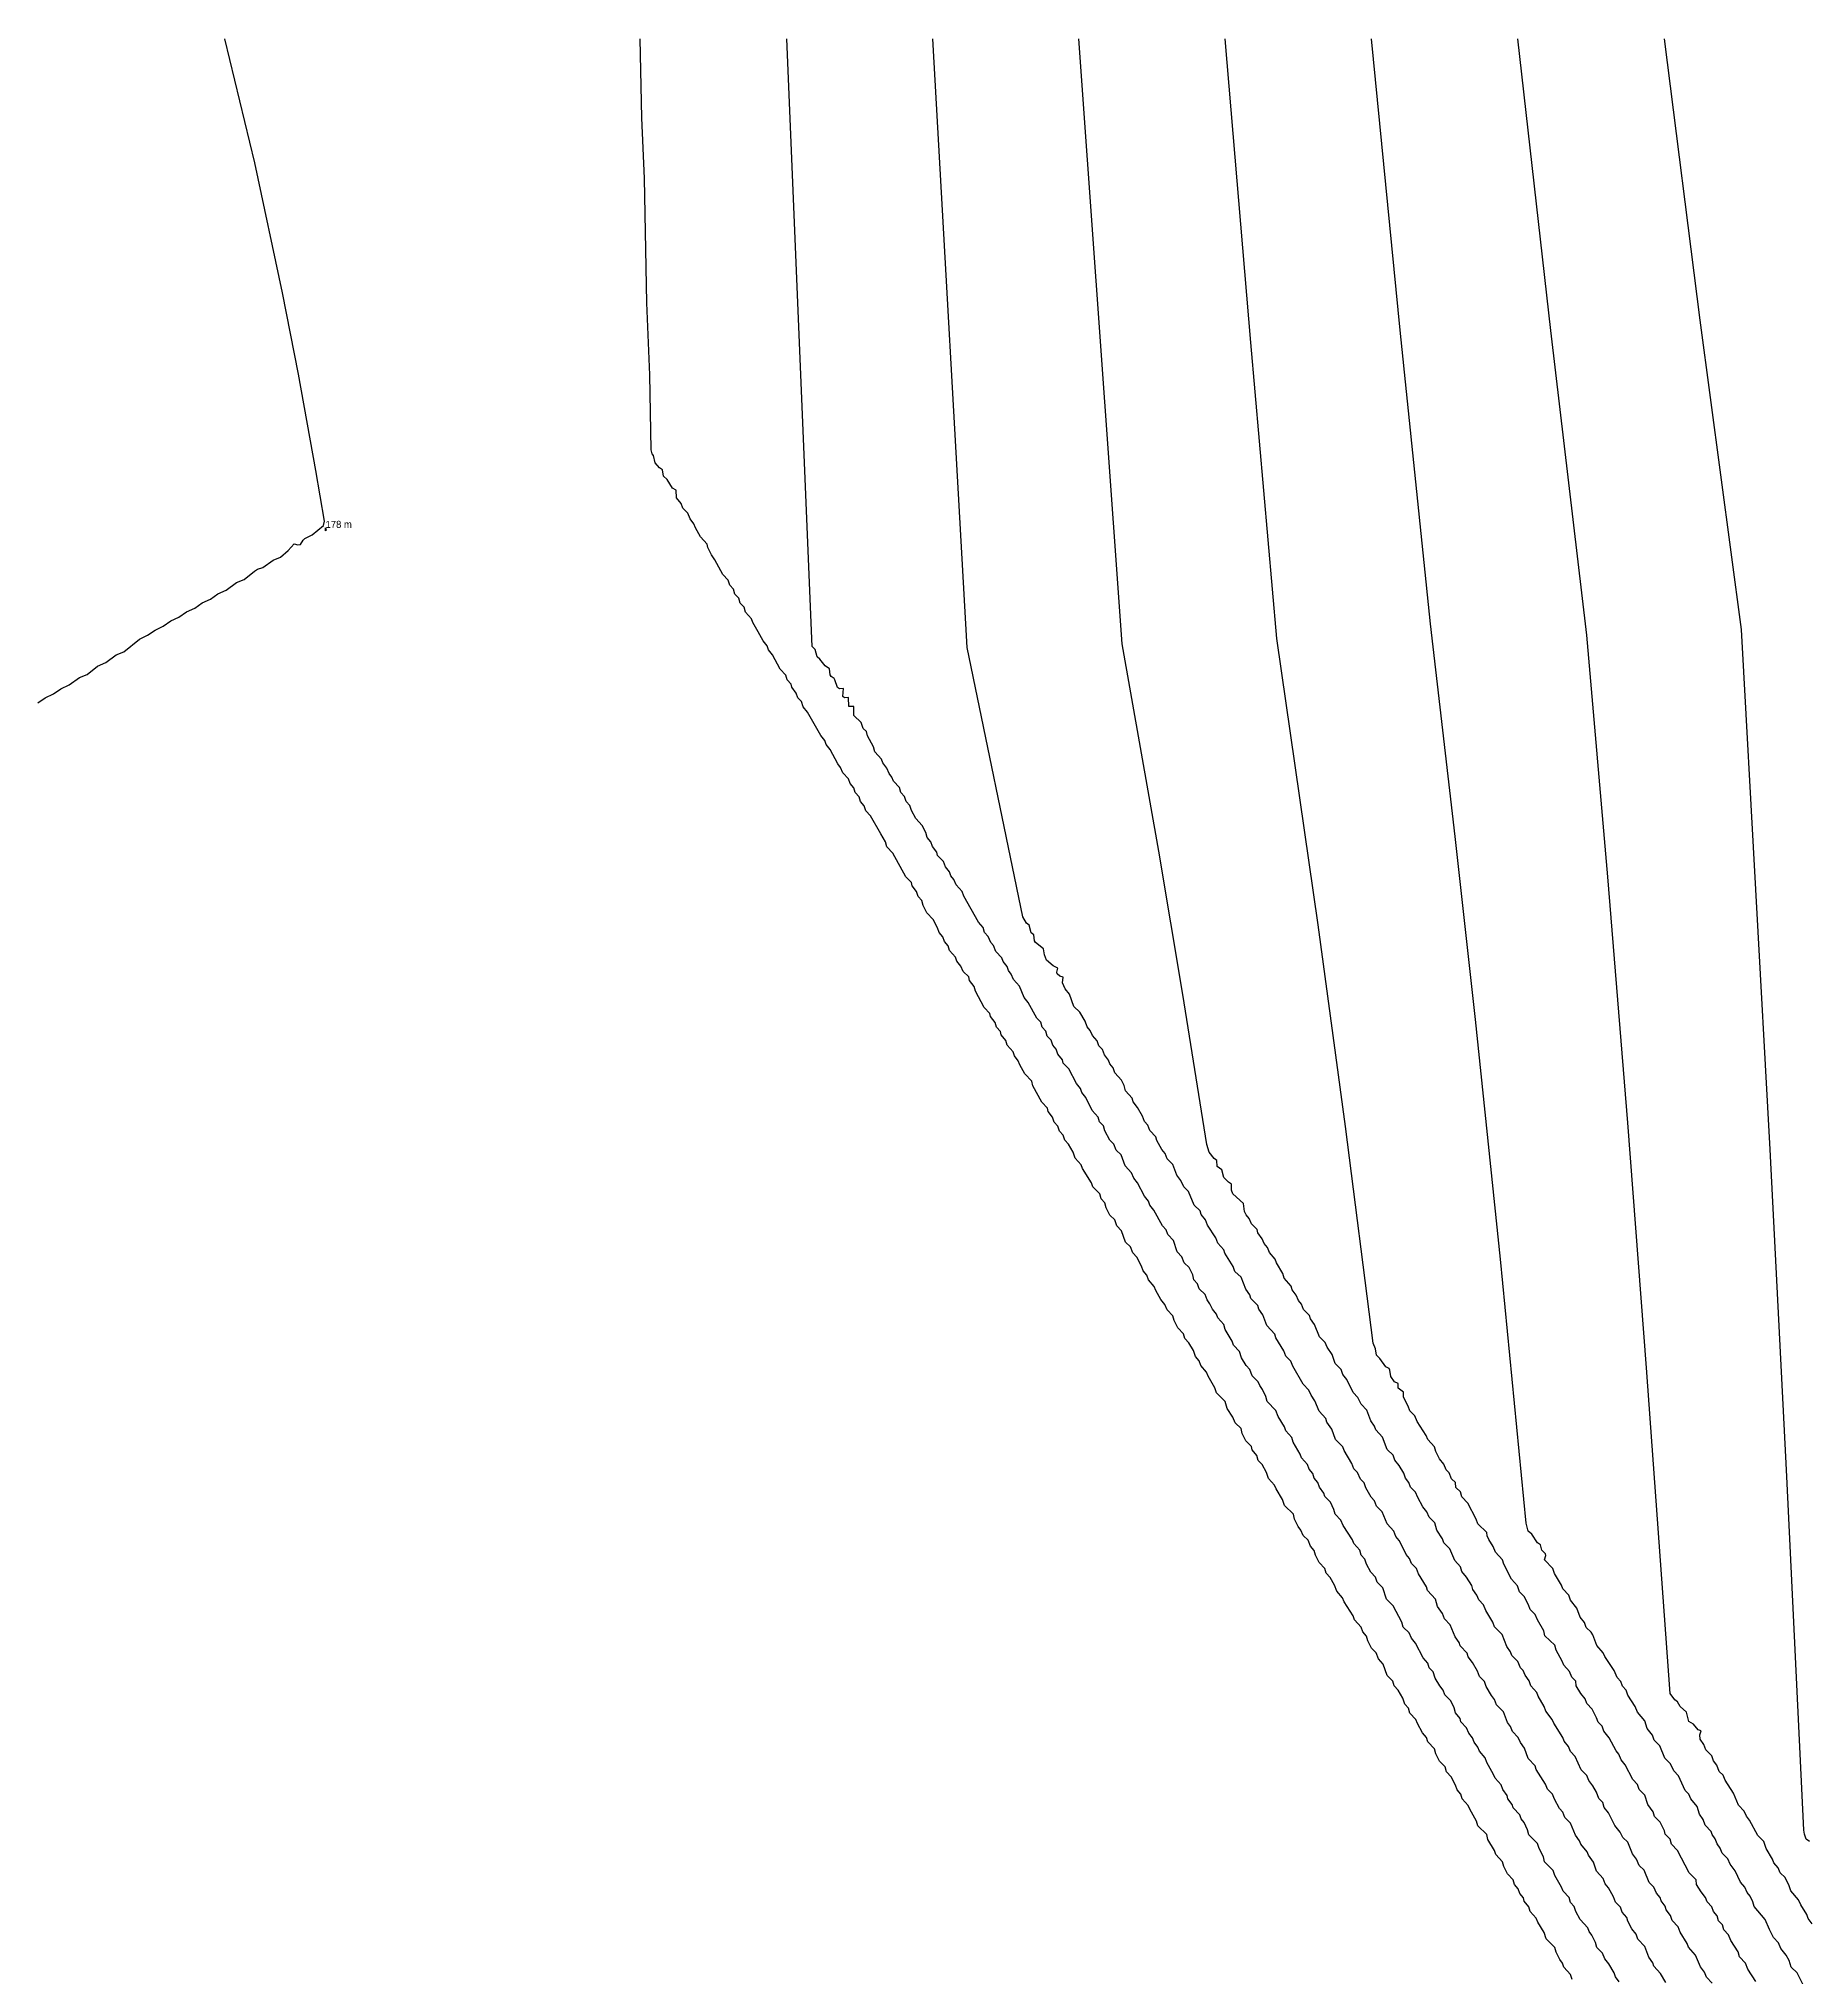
# Model space of a CAD drawing. Header units: metres. Extents: x 248249 to 248387, y 6238853 to 6238972.
# Drawn here: x 248314.9 to 248360.27, y 6238922.06 to 6238971.76 of the extents above; entities that cross this region are included whole.
import ezdxf

# ---------------------------------------------------------------- set-up
doc = ezdxf.new("R2010")
doc.units = ezdxf.units.M
doc.header["$MEASUREMENT"] = 0
for name, color, linetype in [('Contour_Line_Intermediate', 7, 'Continuous'), ('Contour_Line_Major', 7, 'Continuous'), ('FeatureAttribs', 7, 'Continuous')]:
    doc.layers.add(name, color=color, linetype=linetype)

# ---------------------------------------------------------------- blocks, each defined once
blk = doc.blocks.new('FEATURE')

msp = doc.modelspace()

# ---------------------------------------------------------------- linework, layer by layer
at = {"layer": 'Contour_Line_Intermediate', "color": 36, "true_color": 0x804000}
for points in [[(248354.216, 6238922.001, 177), (248354.179, 6238922.124, 177), (248354.006, 6238922.311, 177), (248353.969, 6238922.413, 177), (248353.902, 6238922.506, 177), (248353.809, 6238922.695, 177), (248353.776, 6238922.818, 177), (248353.549, 6238923.044, 177), (248353.5, 6238923.201, 177), (248353.337, 6238923.468, 177), (248353.299, 6238923.57, 177), (248353.144, 6238923.737, 177), (248353.106, 6238923.86, 177), (248352.99, 6238924.009, 177), (248352.973, 6238924.092, 177), (248352.874, 6238924.199, 177), (248352.837, 6238924.322, 177), (248352.742, 6238924.431, 177), (248352.704, 6238924.554, 177), (248352.561, 6238924.704, 177), (248352.467, 6238924.893, 177), (248352.436, 6238925.018, 177), (248352.262, 6238925.202, 177), (248352.226, 6238925.305, 177), (248352.057, 6238925.583, 177), (248352.033, 6238925.711, 177), (248351.803, 6238925.936, 177), (248351.766, 6238926.058, 177), (248351.593, 6238926.361, 177), (248351.555, 6238926.462, 177), (248351.402, 6238926.631, 177), (248351.364, 6238926.753, 177), (248351.267, 6238926.861, 177), (248351.229, 6238926.984, 177), (248351.116, 6238927.191, 177), (248350.998, 6238927.323, 177), (248350.961, 6238927.447, 177), (248350.817, 6238927.597, 177), (248350.723, 6238927.785, 177), (248350.691, 6238927.908, 177), (248350.518, 6238928.095, 177), (248350.482, 6238928.198, 177), (248350.382, 6238928.325, 177), (248350.249, 6238928.557, 177), (248350.213, 6238928.66, 177), (248350.06, 6238928.828, 177), (248350.023, 6238928.951, 177), (248349.925, 6238929.059, 177), (248349.873, 6238929.213, 177), (248349.758, 6238929.418, 177), (248349.658, 6238929.523, 177), (248349.621, 6238929.645, 177), (248349.475, 6238929.794, 177), (248349.374, 6238930.084, 177), (248349.255, 6238930.216, 177), (248349.196, 6238930.37, 177), (248349.073, 6238930.489, 177), (248348.979, 6238930.677, 177), (248348.947, 6238930.801, 177), (248348.851, 6238930.91, 177), (248348.813, 6238931.032, 177), (248348.64, 6238931.219, 177), (248348.602, 6238931.321, 177), (248348.372, 6238931.682, 177), (248348.334, 6238931.783, 177), (248348.182, 6238931.951, 177), (248348.129, 6238932.105, 177), (248348.012, 6238932.308, 177), (248347.915, 6238932.415, 177), (248347.877, 6238932.538, 177), (248347.731, 6238932.687, 177), (248347.638, 6238932.875, 177), (248347.607, 6238933, 177), (248347.509, 6238933.108, 177), (248347.452, 6238933.261, 177), (248347.324, 6238933.379, 177), (248347.261, 6238933.519, 177), (248347.194, 6238933.611, 177), (248347.102, 6238933.801, 177), (248347.07, 6238933.925, 177), (248346.841, 6238934.15, 177), (248346.792, 6238934.306, 177), (248346.628, 6238934.574, 177), (248346.59, 6238934.675, 177), (248346.437, 6238934.843, 177), (248346.384, 6238934.996, 177), (248346.269, 6238935.202, 177), (248346.169, 6238935.306, 177), (248346.131, 6238935.43, 177), (248346.014, 6238935.578, 177), (248345.997, 6238935.661, 177), (248345.852, 6238935.809, 177), (248345.76, 6238935.999, 177), (248345.728, 6238936.123, 177), (248345.581, 6238936.271, 177), (248345.517, 6238936.411, 177), (248345.374, 6238936.636, 177), (248345.325, 6238936.817, 177), (248345.098, 6238937.043, 177), (248345.061, 6238937.166, 177), (248344.884, 6238937.466, 177), (248344.846, 6238937.568, 177), (248344.695, 6238937.737, 177), (248344.657, 6238937.859, 177), (248344.558, 6238937.967, 177), (248344.508, 6238938.122, 177), (248344.391, 6238938.325, 177), (248344.291, 6238938.43, 177), (248344.253, 6238938.553, 177), (248344.109, 6238938.702, 177), (248344.016, 6238938.891, 177), (248343.984, 6238939.016, 177), (248343.837, 6238939.163, 177), (248343.773, 6238939.303, 177), (248343.675, 6238939.431, 177), (248343.542, 6238939.664, 177), (248343.504, 6238939.766, 177), (248343.355, 6238939.935, 177), (248343.317, 6238940.058, 177), (248343.216, 6238940.165, 177), (248343.18, 6238940.289, 177), (248343.057, 6238940.517, 177), (248342.951, 6238940.629, 177), (248342.892, 6238940.781, 177), (248342.768, 6238940.902, 177), (248342.666, 6238941.19, 177), (248342.547, 6238941.322, 177), (248342.489, 6238941.476, 177), (248342.365, 6238941.595, 177), (248342.272, 6238941.784, 177), (248342.24, 6238941.908, 177), (248342.142, 6238942.016, 177), (248342.105, 6238942.138, 177), (248341.933, 6238942.325, 177), (248341.896, 6238942.427, 177), (248341.665, 6238942.788, 177), (248341.627, 6238942.889, 177), (248341.474, 6238943.057, 177), (248341.422, 6238943.211, 177), (248341.305, 6238943.415, 177), (248341.208, 6238943.521, 177), (248341.17, 6238943.644, 177), (248341.07, 6238943.751, 177), (248341.033, 6238943.874, 177), (248340.936, 6238943.982, 177), (248340.899, 6238944.106, 177), (248340.782, 6238944.255, 177), (248340.766, 6238944.338, 177), (248340.622, 6238944.488, 177), (248340.394, 6238944.907, 177), (248340.363, 6238945.032, 177), (248340.187, 6238945.215, 177), (248340.055, 6238945.449, 177), (248340.018, 6238945.551, 177), (248339.92, 6238945.68, 177), (248339.883, 6238945.782, 177), (248339.732, 6238945.951, 177), (248339.694, 6238946.073, 177), (248339.575, 6238946.221, 177), (248339.559, 6238946.305, 177), (248339.461, 6238946.412, 177), (248339.424, 6238946.536, 177), (248339.307, 6238946.684, 177), (248339.289, 6238946.767, 177), (248339.146, 6238946.917, 177), (248338.919, 6238947.337, 177), (248338.887, 6238947.461, 177), (248338.769, 6238947.609, 177), (248338.752, 6238947.703, 177), (248338.605, 6238947.838, 177), (248338.542, 6238947.98, 177), (248338.445, 6238948.109, 177), (248338.406, 6238948.211, 177), (248338.257, 6238948.381, 177), (248338.218, 6238948.503, 177), (248338.122, 6238948.612, 177), (248338.084, 6238948.734, 177), (248337.986, 6238948.842, 177), (248337.948, 6238948.965, 177), (248337.837, 6238949.173, 177), (248337.67, 6238949.346, 177), (248337.578, 6238949.535, 177), (248337.547, 6238949.661, 177), (248337.449, 6238949.768, 177), (248337.411, 6238949.89, 177), (248337.293, 6238950.038, 177), (248337.276, 6238950.121, 177), (248337.13, 6238950.269, 177), (248336.8, 6238950.874, 177), (248336.645, 6238951.041, 177), (248336.609, 6238951.164, 177), (248336.495, 6238951.371, 177), (248336.226, 6238951.833, 177), (248336.108, 6238951.965, 177), (248336.07, 6238952.089, 177), (248335.973, 6238952.197, 177), (248335.935, 6238952.319, 177), (248335.839, 6238952.428, 177), (248335.8, 6238952.55, 177), (248335.705, 6238952.659, 177), (248335.667, 6238952.783, 177), (248335.523, 6238952.932, 177), (248335.459, 6238953.073, 177), (248335.39, 6238953.165, 177), (248335.19, 6238953.535, 177), (248335.091, 6238953.662, 177), (248335.054, 6238953.765, 177), (248334.955, 6238953.893, 177), (248334.617, 6238954.494, 177), (248334.498, 6238954.627, 177), (248334.461, 6238954.762, 177), (248334.364, 6238954.858, 177), (248334.325, 6238954.98, 177), (248334.208, 6238955.129, 177), (248334.192, 6238955.212, 177), (248334.095, 6238955.32, 177), (248334.057, 6238955.443, 177), (248333.914, 6238955.593, 177), (248333.715, 6238955.965, 177), (248333.616, 6238956.092, 177), (248333.578, 6238956.194, 177), (248333.48, 6238956.322, 177), (248333.345, 6238956.552, 177), (248333.213, 6238956.786, 177), (248333.175, 6238956.888, 177), (248333.025, 6238957.058, 177), (248332.986, 6238957.179, 177), (248332.89, 6238957.288, 177), (248332.852, 6238957.411, 177), (248332.752, 6238957.518, 177), (248332.716, 6238957.642, 177), (248332.621, 6238957.75, 177), (248332.581, 6238957.872, 177), (248332.439, 6238958.023, 177), (248332.239, 6238958.394, 177), (248332.149, 6238958.529, 177), (248332.061, 6238958.716, 177), (248332.044, 6238958.798, 177), (248331.87, 6238958.983, 177), (248331.738, 6238959.216, 177), (248331.7, 6238959.318, 177), (248331.604, 6238959.446, 177), (248331.543, 6238959.592, 177), (248331.414, 6238959.718, 177), (248331.376, 6238959.84, 177), (248331.257, 6238959.988, 177), (248331.242, 6238960.187, 177), (248331.155, 6238960.231, 177), (248331.011, 6238960.453, 177), (248330.923, 6238960.545, 177), (248330.895, 6238960.7, 177), (248330.822, 6238960.753, 177), (248330.705, 6238960.88, 177), (248330.666, 6238961.075, 177), (248330.63, 6238961.116, 177), (248330.601, 6238961.216, 177), (248330.571, 6238963.143, 177), (248330.494, 6238964.983, 177), (248330.437, 6238968.175, 177), (248330.365, 6238969.729, 177), (248330.321, 6238971.756, 177)], [(248356.619, 6238921.919, 175), (248356.483, 6238922.149, 175), (248356.315, 6238922.342, 175), (248356.289, 6238922.429, 175), (248356.182, 6238922.574, 175), (248356.079, 6238922.842, 175), (248355.906, 6238923.029, 175), (248355.858, 6238923.163, 175), (248355.752, 6238923.296, 175), (248355.643, 6238923.497, 175), (248355.617, 6238923.586, 175), (248355.505, 6238923.725, 175), (248355.455, 6238923.856, 175), (248355.328, 6238923.984, 175), (248355.279, 6238924.12, 175), (248355.147, 6238924.351, 175), (248355.063, 6238924.447, 175), (248355.013, 6238924.584, 175), (248354.84, 6238924.771, 175), (248354.762, 6238925.006, 175), (248354.635, 6238925.181, 175), (248354.604, 6238925.271, 175), (248354.437, 6238925.465, 175), (248354.408, 6238925.552, 175), (248354.304, 6238925.697, 175), (248354.179, 6238926.004, 175), (248354.029, 6238926.153, 175), (248353.983, 6238926.287, 175), (248353.895, 6238926.385, 175), (248353.762, 6238926.617, 175), (248353.713, 6238926.749, 175), (248353.586, 6238926.876, 175), (248353.532, 6238927.008, 175), (248353.3, 6238927.383, 175), (248353.269, 6238927.477, 175), (248353.095, 6238927.662, 175), (248352.993, 6238927.932, 175), (248352.89, 6238928.073, 175), (248352.837, 6238928.198, 175), (248352.69, 6238928.354, 175), (248352.641, 6238928.485, 175), (248352.561, 6238928.59, 175), (248352.455, 6238928.856, 175), (248352.276, 6238929.043, 175), (248352.231, 6238929.175, 175), (248352.151, 6238929.278, 175), (248352.018, 6238929.51, 175), (248351.97, 6238929.642, 175), (248351.843, 6238929.769, 175), (248351.789, 6238929.901, 175), (248351.663, 6238930.122, 175), (248351.55, 6238930.272, 175), (248351.524, 6238930.368, 175), (248351.351, 6238930.555, 175), (248351.322, 6238930.642, 175), (248351.219, 6238930.787, 175), (248351.094, 6238931.094, 175), (248350.946, 6238931.247, 175), (248350.898, 6238931.378, 175), (248350.766, 6238931.557, 175), (248350.711, 6238931.748, 175), (248350.508, 6238931.972, 175), (248350.484, 6238932.066, 175), (248350.275, 6238932.402, 175), (248350.226, 6238932.534, 175), (248350.1, 6238932.662, 175), (248350.045, 6238932.794, 175), (248349.96, 6238932.891, 175), (248349.889, 6238933.06, 175), (248349.779, 6238933.257, 175), (248349.694, 6238933.354, 175), (248349.644, 6238933.489, 175), (248349.475, 6238933.68, 175), (248349.35, 6238933.987, 175), (248349.199, 6238934.136, 175), (248349.152, 6238934.269, 175), (248349.065, 6238934.368, 175), (248348.932, 6238934.6, 175), (248348.884, 6238934.732, 175), (248348.79, 6238934.829, 175), (248348.714, 6238934.994, 175), (248348.617, 6238935.088, 175), (248348.57, 6238935.224, 175), (248348.369, 6238935.561, 175), (248348.341, 6238935.653, 175), (248348.154, 6238935.842, 175), (248348.053, 6238936.111, 175), (248347.932, 6238936.29, 175), (248347.901, 6238936.382, 175), (248347.73, 6238936.571, 175), (248347.625, 6238936.838, 175), (248347.523, 6238936.981, 175), (248347.471, 6238937.108, 175), (248347.322, 6238937.261, 175), (248347.055, 6238937.724, 175), (248347.004, 6238937.854, 175), (248346.877, 6238937.982, 175), (248346.828, 6238938.118, 175), (248346.622, 6238938.452, 175), (248346.594, 6238938.544, 175), (248346.388, 6238938.769, 175), (248346.285, 6238939.038, 175), (248346.189, 6238939.182, 175), (248346.157, 6238939.275, 175), (248345.983, 6238939.461, 175), (248345.955, 6238939.55, 175), (248345.851, 6238939.693, 175), (248345.728, 6238940.001, 175), (248345.573, 6238940.154, 175), (248345.523, 6238940.28, 175), (248345.311, 6238940.617, 175), (248345.284, 6238940.706, 175), (248345.136, 6238940.875, 175), (248345.085, 6238941.011, 175), (248344.866, 6238941.337, 175), (248344.815, 6238941.472, 175), (248344.71, 6238941.61, 175), (248344.681, 6238941.703, 175), (248344.53, 6238941.855, 175), (248344.385, 6238942.198, 175), (248344.262, 6238942.32, 175), (248344.189, 6238942.483, 175), (248344.081, 6238942.617, 175), (248343.983, 6238942.894, 175), (248343.832, 6238943.042, 175), (248343.783, 6238943.176, 175), (248343.697, 6238943.274, 175), (248343.568, 6238943.51, 175), (248343.541, 6238943.599, 175), (248343.39, 6238943.767, 175), (248343.338, 6238943.901, 175), (248343.253, 6238943.997, 175), (248343.204, 6238944.132, 175), (248343.078, 6238944.352, 175), (248342.967, 6238944.503, 175), (248342.937, 6238944.596, 175), (248342.765, 6238944.783, 175), (248342.732, 6238944.922, 175), (248342.666, 6238945.056, 175), (248342.495, 6238945.246, 175), (248342.446, 6238945.376, 175), (248342.361, 6238945.476, 175), (248342.334, 6238945.566, 175), (248342.225, 6238945.706, 175), (248342.177, 6238945.838, 175), (248342.083, 6238945.936, 175), (248342.036, 6238946.065, 175), (248341.917, 6238946.197, 175), (248341.862, 6238946.33, 175), (248341.78, 6238946.427, 175), (248341.731, 6238946.565, 175), (248341.598, 6238946.797, 175), (248341.446, 6238946.947, 175), (248341.328, 6238947.258, 175), (248341.223, 6238947.394, 175), (248341.148, 6238947.555, 175), (248341.164, 6238947.696, 175), (248341.083, 6238947.726, 175), (248341.012, 6238947.785, 175), (248341.005, 6238947.826, 175), (248341.03, 6238947.929, 175), (248340.908, 6238947.985, 175), (248340.744, 6238948.131, 175), (248340.686, 6238948.267, 175), (248340.668, 6238948.419, 175), (248340.46, 6238948.585, 175), (248340.435, 6238948.624, 175), (248340.417, 6238948.782, 175), (248340.349, 6238948.836, 175), (248340.298, 6238949.027, 175), (248340.228, 6238949.079, 175), (248340.132, 6238949.242, 175), (248338.707, 6238956.145, 175), (248337.827, 6238971.756, 175)], [(248358.926, 6238921.947, 173), (248358.724, 6238922.266, 173), (248358.663, 6238922.412, 173), (248358.513, 6238922.58, 173), (248358.473, 6238922.703, 173), (248358.287, 6238922.996, 173), (248358.225, 6238923.142, 173), (248358.111, 6238923.273, 173), (248358.073, 6238923.4, 173), (248357.969, 6238923.505, 173), (248357.935, 6238923.628, 173), (248357.843, 6238923.737, 173), (248357.8, 6238923.858, 173), (248357.676, 6238923.987, 173), (248357.636, 6238924.103, 173), (248357.524, 6238924.243, 173), (248357.406, 6238924.434, 173), (248357.398, 6238924.557, 173), (248357.218, 6238924.735, 173), (248356.917, 6238925.304, 173), (248356.767, 6238925.47, 173), (248356.729, 6238925.596, 173), (248356.604, 6238925.725, 173), (248356.587, 6238925.805, 173), (248356.477, 6238926.032, 173), (248356.334, 6238926.18, 173), (248356.293, 6238926.298, 173), (248356.159, 6238926.482, 173), (248356.078, 6238926.727, 173), (248355.935, 6238926.869, 173), (248355.897, 6238927.001, 173), (248355.776, 6238927.128, 173), (248355.576, 6238927.502, 173), (248355.476, 6238927.628, 173), (248355.412, 6238927.772, 173), (248355.343, 6238927.86, 173), (248355.165, 6238928.192, 173), (248355.027, 6238928.364, 173), (248354.986, 6238928.489, 173), (248354.884, 6238928.593, 173), (248354.845, 6238928.71, 173), (248354.735, 6238928.925, 173), (248354.591, 6238929.075, 173), (248354.551, 6238929.193, 173), (248354.437, 6238929.332, 173), (248354.32, 6238929.525, 173), (248354.312, 6238929.647, 173), (248354.212, 6238929.748, 173), (248354.152, 6238929.894, 173), (248354.001, 6238930.057, 173), (248353.964, 6238930.161, 173), (248353.808, 6238930.445, 173), (248353.773, 6238930.566, 173), (248353.518, 6238930.811, 173), (248353.492, 6238930.934, 173), (248353.332, 6238931.215, 173), (248353.271, 6238931.36, 173), (248353.142, 6238931.488, 173), (248353.102, 6238931.607, 173), (248352.992, 6238931.818, 173), (248352.869, 6238931.941, 173), (248352.813, 6238932.091, 173), (248352.662, 6238932.259, 173), (248352.463, 6238932.642, 173), (248352.43, 6238932.761, 173), (248352.256, 6238932.95, 173), (248352.197, 6238933.095, 173), (248352.079, 6238933.28, 173), (248352.041, 6238933.375, 173), (248352.029, 6238933.458, 173), (248351.799, 6238933.682, 173), (248351.76, 6238933.798, 173), (248351.546, 6238934.208, 173), (248351.394, 6238934.376, 173), (248351.359, 6238934.5, 173), (248351.235, 6238934.616, 173), (248351.227, 6238934.738, 173), (248351.126, 6238934.837, 173), (248351.069, 6238934.986, 173), (248350.992, 6238935.066, 173), (248350.931, 6238935.213, 173), (248350.816, 6238935.349, 173), (248350.721, 6238935.536, 173), (248350.687, 6238935.656, 173), (248350.514, 6238935.843, 173), (248350.473, 6238935.944, 173), (248350.246, 6238936.306, 173), (248350.184, 6238936.45, 173), (248350.056, 6238936.578, 173), (248350.017, 6238936.696, 173), (248349.892, 6238936.925, 173), (248349.894, 6238937.055, 173), (248349.756, 6238937.156, 173), (248349.754, 6238937.282, 173), (248349.667, 6238937.324, 173), (248349.57, 6238937.457, 173), (248349.546, 6238937.623, 173), (248349.525, 6238937.663, 173), (248349.445, 6238937.71, 173), (248349.288, 6238937.922, 173), (248349.199, 6238938.001, 173), (248349.177, 6238938.166, 173), (248349.114, 6238938.31, 173), (248348.409, 6238943.864, 173), (248347.71, 6238949.04, 173), (248346.643, 6238956.383, 173), (248345.978, 6238963.97, 173), (248345.322, 6238971.756, 173)], [(248360.376, 6238923.425, 171), (248360.268, 6238923.561, 171), (248360.232, 6238923.662, 171), (248360.081, 6238923.915, 171), (248360.025, 6238924.041, 171), (248359.822, 6238924.273, 171), (248359.784, 6238924.399, 171), (248359.677, 6238924.614, 171), (248359.554, 6238924.734, 171), (248359.504, 6238924.857, 171), (248359.39, 6238924.991, 171), (248359.356, 6238925.082, 171), (248359.194, 6238925.36, 171), (248359.135, 6238925.533, 171), (248358.983, 6238925.687, 171), (248358.763, 6238926.081, 171), (248358.685, 6238926.181, 171), (248358.632, 6238926.315, 171), (248358.483, 6238926.47, 171), (248358.355, 6238926.771, 171), (248358.145, 6238927.105, 171), (248358.089, 6238927.234, 171), (248357.991, 6238927.331, 171), (248357.927, 6238927.49, 171), (248357.844, 6238927.606, 171), (248357.797, 6238927.732, 171), (248357.648, 6238927.885, 171), (248357.598, 6238928.02, 171), (248357.501, 6238928.16, 171), (248357.49, 6238928.272, 171), (248357.524, 6238928.374, 171), (248357.446, 6238928.401, 171), (248357.331, 6238928.543, 171), (248357.212, 6238928.616, 171), (248357.153, 6238928.854, 171), (248356.992, 6238928.997, 171), (248356.918, 6238929.116, 171), (248356.853, 6238929.172, 171), (248356.729, 6238929.332, 171), (248356.122, 6238937.683, 171), (248355.643, 6238943.959, 171), (248355.131, 6238950.267, 171), (248354.595, 6238956.464, 171), (248353.674, 6238964.276, 171), (248352.829, 6238971.756, 171)]]:
    msp.add_polyline3d(points, dxfattribs=at)
at = {"layer": 'Contour_Line_Major', "color": 36, "true_color": 0x804000}
for points in [[(248314.876, 6238954.727, 178), (248315.068, 6238954.862, 178), (248315.279, 6238954.958, 178), (248315.471, 6238955.093, 178), (248315.681, 6238955.19, 178), (248315.949, 6238955.379, 178), (248316.141, 6238955.46, 178), (248316.41, 6238955.672, 178), (248316.62, 6238955.768, 178), (248316.888, 6238955.957, 178), (248317.08, 6238956.038, 178), (248317.483, 6238956.366, 178), (248317.693, 6238956.462, 178), (248317.885, 6238956.597, 178), (248318.096, 6238956.694, 178), (248318.288, 6238956.829, 178), (248318.498, 6238956.925, 178), (248318.69, 6238957.06, 178), (248318.901, 6238957.157, 178), (248319.093, 6238957.291, 178), (248319.303, 6238957.388, 178), (248319.495, 6238957.523, 178), (248319.705, 6238957.619, 178), (248319.974, 6238957.818, 178), (248320.166, 6238957.889, 178), (248320.434, 6238958.109, 178), (248320.51, 6238958.155, 178), (248320.645, 6238958.202, 178), (248320.913, 6238958.387, 178), (248321.105, 6238958.468, 178), (248321.3, 6238958.636, 178), (248321.451, 6238958.806, 178), (248321.544, 6238958.778, 178), (248321.611, 6238958.792, 178), (248321.681, 6238958.903, 178), (248321.726, 6238958.941, 178), (248321.916, 6238959.038, 178), (248322.2, 6238959.277, 178), (248322.231, 6238959.392, 178), (248322.009, 6238960.686, 178), (248321.559, 6238963.158, 178), (248321.153, 6238965.239, 178), (248320.44, 6238968.573, 178), (248319.677, 6238971.756, 178)], [(248355.428, 6238921.938, 176), (248355.33, 6238922.068, 176), (248355.293, 6238922.169, 176), (248355.161, 6238922.401, 176), (248355.058, 6238922.529, 176), (248354.999, 6238922.67, 176), (248354.852, 6238922.818, 176), (248354.82, 6238922.944, 176), (248354.727, 6238923.13, 176), (248354.657, 6238923.224, 176), (248354.62, 6238923.324, 176), (248354.426, 6238923.536, 176), (248354.315, 6238923.742, 176), (248354.273, 6238923.866, 176), (248354.18, 6238923.975, 176), (248354.14, 6238924.097, 176), (248353.987, 6238924.265, 176), (248353.949, 6238924.365, 176), (248353.772, 6238924.665, 176), (248353.729, 6238924.788, 176), (248353.51, 6238925.015, 176), (248353.486, 6238925.146, 176), (248353.369, 6238925.358, 176), (248353.331, 6238925.484, 176), (248353.107, 6238925.708, 176), (248353.076, 6238925.836, 176), (248352.984, 6238926.022, 176), (248352.914, 6238926.116, 176), (248352.877, 6238926.216, 176), (248352.704, 6238926.402, 176), (248352.684, 6238926.486, 176), (248352.569, 6238926.632, 176), (248352.551, 6238926.718, 176), (248352.439, 6238926.868, 176), (248352.399, 6238926.991, 176), (248352.243, 6238927.158, 176), (248352.206, 6238927.257, 176), (248352.032, 6238927.558, 176), (248351.99, 6238927.683, 176), (248351.842, 6238927.852, 176), (248351.804, 6238927.952, 176), (248351.706, 6238928.082, 176), (248351.66, 6238928.19, 176), (248351.571, 6238928.314, 176), (248351.51, 6238928.453, 176), (248351.362, 6238928.6, 176), (248351.347, 6238928.686, 176), (248351.231, 6238928.834, 176), (248351.196, 6238928.959, 176), (248351.105, 6238929.145, 176), (248350.957, 6238929.293, 176), (248350.915, 6238929.417, 176), (248350.823, 6238929.523, 176), (248350.707, 6238929.726, 176), (248350.655, 6238929.883, 176), (248350.555, 6238929.989, 176), (248350.514, 6238930.111, 176), (248350.401, 6238930.246, 176), (248350.199, 6238930.617, 176), (248350.098, 6238930.745, 176), (248350.036, 6238930.885, 176), (248349.888, 6238931.031, 176), (248349.852, 6238931.157, 176), (248349.633, 6238931.579, 176), (248349.462, 6238931.75, 176), (248349.361, 6238932.038, 176), (248349.216, 6238932.187, 176), (248349.175, 6238932.311, 176), (248349.06, 6238932.444, 176), (248348.947, 6238932.649, 176), (248348.905, 6238932.774, 176), (248348.811, 6238932.88, 176), (248348.771, 6238933.004, 176), (248348.622, 6238933.174, 176), (248348.585, 6238933.274, 176), (248348.351, 6238933.636, 176), (248348.291, 6238933.777, 176), (248348.145, 6238933.924, 176), (248348.109, 6238934.049, 176), (248348.02, 6238934.236, 176), (248347.874, 6238934.385, 176), (248347.855, 6238934.469, 176), (248347.741, 6238934.617, 176), (248347.702, 6238934.741, 176), (248347.607, 6238934.848, 176), (248347.569, 6238934.974, 176), (248347.473, 6238935.08, 176), (248347.437, 6238935.199, 176), (248347.28, 6238935.372, 176), (248347.242, 6238935.47, 176), (248347.068, 6238935.774, 176), (248347.028, 6238935.897, 176), (248346.878, 6238936.066, 176), (248346.841, 6238936.165, 176), (248346.677, 6238936.433, 176), (248346.623, 6238936.59, 176), (248346.401, 6238936.817, 176), (248346.365, 6238936.941, 176), (248346.276, 6238937.128, 176), (248346.207, 6238937.223, 176), (248346.17, 6238937.322, 176), (248346.017, 6238937.477, 176), (248345.958, 6238937.634, 176), (248345.861, 6238937.739, 176), (248345.744, 6238937.94, 176), (248345.688, 6238938.096, 176), (248345.536, 6238938.264, 176), (248345.499, 6238938.363, 176), (248345.323, 6238938.665, 176), (248345.284, 6238938.789, 176), (248345.134, 6238938.959, 176), (248345.097, 6238939.058, 176), (248344.996, 6238939.187, 176), (248344.933, 6238939.324, 176), (248344.864, 6238939.421, 176), (248344.805, 6238939.563, 176), (248344.655, 6238939.707, 176), (248344.616, 6238939.831, 176), (248344.522, 6238939.938, 176), (248344.489, 6238940.065, 176), (248344.397, 6238940.25, 176), (248344.273, 6238940.372, 176), (248344.212, 6238940.524, 176), (248344.095, 6238940.657, 176), (248343.995, 6238940.945, 176), (248343.848, 6238941.095, 176), (248343.807, 6238941.218, 176), (248343.711, 6238941.322, 176), (248343.49, 6238941.722, 176), (248343.391, 6238941.851, 176), (248343.353, 6238941.951, 176), (248343.253, 6238942.08, 176), (248343.074, 6238942.42, 176), (248342.984, 6238942.543, 176), (248342.924, 6238942.683, 176), (248342.757, 6238942.857, 176), (248342.653, 6238943.143, 176), (248342.53, 6238943.262, 176), (248342.468, 6238943.417, 176), (248342.369, 6238943.519, 176), (248342.24, 6238943.756, 176), (248342.201, 6238943.881, 176), (248342.104, 6238943.987, 176), (248342.064, 6238944.11, 176), (248341.912, 6238944.279, 176), (248341.747, 6238944.615, 176), (248341.647, 6238944.743, 176), (248341.61, 6238944.843, 176), (248341.51, 6238944.973, 176), (248341.312, 6238945.343, 176), (248341.168, 6238945.492, 176), (248341.15, 6238945.576, 176), (248341.034, 6238945.724, 176), (248340.992, 6238945.847, 176), (248340.901, 6238945.955, 176), (248340.862, 6238946.079, 176), (248340.761, 6238946.184, 176), (248340.722, 6238946.308, 176), (248340.629, 6238946.415, 176), (248340.592, 6238946.542, 176), (248340.493, 6238946.645, 176), (248340.27, 6238947.044, 176), (248340.171, 6238947.173, 176), (248340.047, 6238947.462, 176), (248339.899, 6238947.633, 176), (248339.836, 6238947.771, 176), (248339.768, 6238947.867, 176), (248339.731, 6238947.966, 176), (248339.632, 6238948.097, 176), (248339.596, 6238948.196, 176), (248339.444, 6238948.354, 176), (248339.384, 6238948.508, 176), (248339.311, 6238948.584, 176), (248339.248, 6238948.739, 176), (248339.155, 6238948.846, 176), (248339.117, 6238948.971, 176), (248338.997, 6238949.103, 176), (248338.618, 6238949.774, 176), (248338.576, 6238949.895, 176), (248338.426, 6238950.064, 176), (248338.361, 6238950.201, 176), (248338.292, 6238950.296, 176), (248338.256, 6238950.396, 176), (248338.155, 6238950.526, 176), (248338.096, 6238950.666, 176), (248337.949, 6238950.814, 176), (248337.93, 6238950.898, 176), (248337.817, 6238951.047, 176), (248337.775, 6238951.169, 176), (248337.681, 6238951.277, 176), (248337.646, 6238951.403, 176), (248337.555, 6238951.587, 176), (248337.39, 6238951.765, 176), (248337.277, 6238951.97, 176), (248337.236, 6238952.095, 176), (248337.144, 6238952.202, 176), (248337.1, 6238952.325, 176), (248337.006, 6238952.432, 176), (248336.968, 6238952.556, 176), (248336.815, 6238952.725, 176), (248336.779, 6238952.823, 176), (248336.705, 6238952.915, 176), (248336.644, 6238953.056, 176), (248336.548, 6238953.188, 176), (248336.512, 6238953.288, 176), (248336.34, 6238953.476, 176), (248336.307, 6238953.601, 176), (248336.149, 6238953.885, 176), (248336.124, 6238953.995, 176), (248336.037, 6238954.073, 176), (248335.988, 6238954.225, 176), (248335.805, 6238954.403, 176), (248335.8, 6238954.633, 176), (248335.67, 6238954.64, 176), (248335.667, 6238954.864, 176), (248335.564, 6238954.857, 176), (248335.518, 6238954.893, 176), (248335.534, 6238955.096, 176), (248335.433, 6238955.087, 176), (248335.38, 6238955.123, 176), (248335.318, 6238955.316, 176), (248335.295, 6238955.354, 176), (248335.217, 6238955.402, 176), (248335.196, 6238955.445, 176), (248335.175, 6238955.598, 176), (248335.066, 6238955.68, 176), (248334.932, 6238955.852, 176), (248334.863, 6238955.906, 176), (248334.811, 6238956.095, 176), (248334.729, 6238956.173, 176), (248334.084, 6238971.756, 176)], [(248357.812, 6238921.905, 174), (248357.666, 6238922.056, 174), (248357.609, 6238922.189, 174), (248357.51, 6238922.326, 174), (248357.384, 6238922.624, 174), (248357.203, 6238922.826, 174), (248357.171, 6238922.917, 174), (248356.992, 6238923.212, 174), (248356.938, 6238923.346, 174), (248356.782, 6238923.514, 174), (248356.737, 6238923.636, 174), (248356.632, 6238923.786, 174), (248356.606, 6238923.874, 174), (248356.497, 6238924.018, 174), (248356.472, 6238924.104, 174), (248356.379, 6238924.207, 174), (248356.313, 6238924.362, 174), (248356.189, 6238924.482, 174), (248356.068, 6238924.797, 174), (248355.933, 6238924.923, 174), (248355.867, 6238925.082, 174), (248355.767, 6238925.22, 174), (248355.642, 6238925.518, 174), (248355.517, 6238925.641, 174), (248355.451, 6238925.771, 174), (248355.312, 6238925.942, 174), (248355.153, 6238926.272, 174), (248355.042, 6238926.407, 174), (248355.003, 6238926.537, 174), (248354.901, 6238926.636, 174), (248354.845, 6238926.797, 174), (248354.751, 6238926.966, 174), (248354.642, 6238927.103, 174), (248354.595, 6238927.225, 174), (248354.446, 6238927.376, 174), (248354.299, 6238927.715, 174), (248354.179, 6238927.843, 174), (248354.124, 6238927.975, 174), (248354.018, 6238928.107, 174), (248353.982, 6238928.203, 174), (248353.746, 6238928.567, 174), (248353.708, 6238928.664, 174), (248353.544, 6238928.876, 174), (248353.505, 6238928.996, 174), (248353.345, 6238929.263, 174), (248353.309, 6238929.359, 174), (248353.159, 6238929.527, 174), (248353.117, 6238929.657, 174), (248353.01, 6238929.802, 174), (248352.961, 6238929.92, 174), (248352.892, 6238929.991, 174), (248352.827, 6238930.15, 174), (248352.674, 6238930.304, 174), (248352.638, 6238930.4, 174), (248352.543, 6238930.536, 174), (248352.425, 6238930.846, 174), (248352.231, 6238931.037, 174), (248352.183, 6238931.161, 174), (248352.003, 6238931.46, 174), (248351.948, 6238931.6, 174), (248351.823, 6238931.728, 174), (248351.775, 6238931.854, 174), (248351.668, 6238932, 174), (248351.643, 6238932.1, 174), (248351.508, 6238932.317, 174), (248351.392, 6238932.46, 174), (248351.352, 6238932.579, 174), (248351.207, 6238932.741, 174), (248351.082, 6238933.042, 174), (248350.931, 6238933.197, 174), (248350.895, 6238933.293, 174), (248350.752, 6238933.517, 174), (248350.699, 6238933.702, 174), (248350.551, 6238933.848, 174), (248350.495, 6238933.988, 174), (248350.392, 6238934.119, 174), (248350.26, 6238934.354, 174), (248350.205, 6238934.492, 174), (248350.077, 6238934.621, 174), (248350.032, 6238934.744, 174), (248349.948, 6238934.851, 174), (248349.9, 6238934.98, 174), (248349.784, 6238935.179, 174), (248349.673, 6238935.312, 174), (248349.629, 6238935.44, 174), (248349.479, 6238935.584, 174), (248349.358, 6238935.901, 174), (248349.188, 6238936.09, 174), (248349.152, 6238936.185, 174), (248349.059, 6238936.324, 174), (248348.953, 6238936.592, 174), (248348.811, 6238936.75, 174), (248348.726, 6238936.92, 174), (248348.604, 6238937.049, 174), (248348.441, 6238937.377, 174), (248348.335, 6238937.513, 174), (248348.293, 6238937.641, 174), (248348.144, 6238937.792, 174), (248348.064, 6238938.026, 174), (248347.936, 6238938.208, 174), (248347.888, 6238938.332, 174), (248347.737, 6238938.479, 174), (248347.615, 6238938.794, 174), (248347.506, 6238938.94, 174), (248347.482, 6238939.026, 174), (248347.331, 6238939.174, 174), (248347.275, 6238939.309, 174), (248347.2, 6238939.405, 174), (248347.143, 6238939.541, 174), (248347.044, 6238939.679, 174), (248347.01, 6238939.773, 174), (248346.837, 6238939.982, 174), (248346.797, 6238940.101, 174), (248346.638, 6238940.368, 174), (248346.605, 6238940.466, 174), (248346.459, 6238940.636, 174), (248346.41, 6238940.763, 174), (248346.32, 6238940.866, 174), (248346.272, 6238940.991, 174), (248346.163, 6238941.138, 174), (248346.14, 6238941.223, 174), (248345.995, 6238941.374, 174), (248345.939, 6238941.51, 174), (248345.861, 6238941.607, 174), (248345.819, 6238941.689, 174), (248345.79, 6238941.895, 174), (248345.518, 6238942.139, 174), (248345.484, 6238942.238, 174), (248345.483, 6238942.391, 174), (248345.404, 6238942.442, 174), (248345.286, 6238942.56, 174), (248345.239, 6238942.759, 174), (248345.12, 6238942.839, 174), (248345.106, 6238942.993, 174), (248345.041, 6238943.049, 174), (248344.914, 6238943.212, 174), (248344.852, 6238943.41, 174), (248344.237, 6238947.249, 174), (248343.621, 6238950.923, 174), (248342.678, 6238956.243, 174), (248341.573, 6238971.756, 174)], [(248360.197, 6238921.755, 172), (248359.99, 6238922.167, 172), (248359.831, 6238922.315, 172), (248359.782, 6238922.481, 172), (248359.709, 6238922.618, 172), (248359.565, 6238922.788, 172), (248359.505, 6238922.94, 172), (248359.385, 6238923.071, 172), (248359.276, 6238923.278, 172), (248359.167, 6238923.539, 172), (248358.882, 6238923.866, 172), (248358.85, 6238923.988, 172), (248358.781, 6238924.133, 172), (248358.704, 6238924.224, 172), (248358.646, 6238924.363, 172), (248358.538, 6238924.493, 172), (248358.397, 6238924.78, 172), (248358.271, 6238924.955, 172), (248358.213, 6238925.093, 172), (248358.063, 6238925.238, 172), (248358.016, 6238925.367, 172), (248357.934, 6238925.475, 172), (248357.886, 6238925.601, 172), (248357.805, 6238925.712, 172), (248357.783, 6238925.792, 172), (248357.627, 6238925.957, 172), (248357.575, 6238926.1, 172), (248357.483, 6238926.239, 172), (248357.424, 6238926.432, 172), (248357.258, 6238926.63, 172), (248357.207, 6238926.748, 172), (248357.112, 6238926.846, 172), (248356.947, 6238927.218, 172), (248356.822, 6238927.346, 172), (248356.74, 6238927.526, 172), (248356.591, 6238927.672, 172), (248356.47, 6238927.986, 172), (248356.32, 6238928.132, 172), (248356.275, 6238928.259, 172), (248356.14, 6238928.437, 172), (248356.082, 6238928.629, 172), (248355.892, 6238928.853, 172), (248355.832, 6238928.994, 172), (248355.647, 6238929.286, 172), (248355.603, 6238929.415, 172), (248355.509, 6238929.518, 172), (248355.465, 6238929.642, 172), (248355.369, 6238929.74, 172), (248355.294, 6238929.917, 172), (248355.054, 6238930.279, 172), (248355.017, 6238930.372, 172), (248354.849, 6238930.565, 172), (248354.75, 6238930.838, 172), (248354.704, 6238930.906, 172), (248354.577, 6238931.025, 172), (248354.533, 6238931.152, 172), (248354.42, 6238931.284, 172), (248354.339, 6238931.522, 172), (248354.177, 6238931.721, 172), (248354.134, 6238931.848, 172), (248353.983, 6238932.015, 172), (248353.946, 6238932.11, 172), (248353.766, 6238932.411, 172), (248353.721, 6238932.535, 172), (248353.511, 6238932.758, 172), (248353.54, 6238932.866, 172), (248353.535, 6238932.908, 172), (248353.441, 6238933.003, 172), (248353.41, 6238933.146, 172), (248353.329, 6238933.193, 172), (248353.181, 6238933.413, 172), (248353.094, 6238933.493, 172), (248353.042, 6238933.695, 172), (248352.381, 6238940.468, 172), (248351.74, 6238946.614, 172), (248351.22, 6238951.303, 172), (248350.585, 6238956.754, 172), (248349.81, 6238964.288, 172), (248349.074, 6238971.756, 172)], [(248360.308, 6238925.539, 170), (248360.221, 6238925.598, 170), (248360.174, 6238925.723, 170), (248360.156, 6238925.829, 170), (248359.72, 6238934.895, 170), (248359.294, 6238943.279, 170), (248358.56, 6238956.607, 170), (248357.505, 6238964.544, 170), (248356.586, 6238971.756, 170)], [(248322.27, 6238959.16, 178), (248322.254, 6238959.143, 178), (248322.256, 6238959.215, 178), (248322.27, 6238959.16, 178)]]:
    msp.add_polyline3d(points, dxfattribs=at)

# ---------------------------------------------------------------- block references
at = {"layer": 'FeatureAttribs'}
ref = msp.add_blockref('FEATURE', (248322.256, 6238959.215, 178), dxfattribs=at)
ref.add_attrib('NAME', '178 m', (248322.256, 6238959.215, 178), dxfattribs={"color": 7, "height": 0.1814})

doc.saveas('drawing.dxf')
